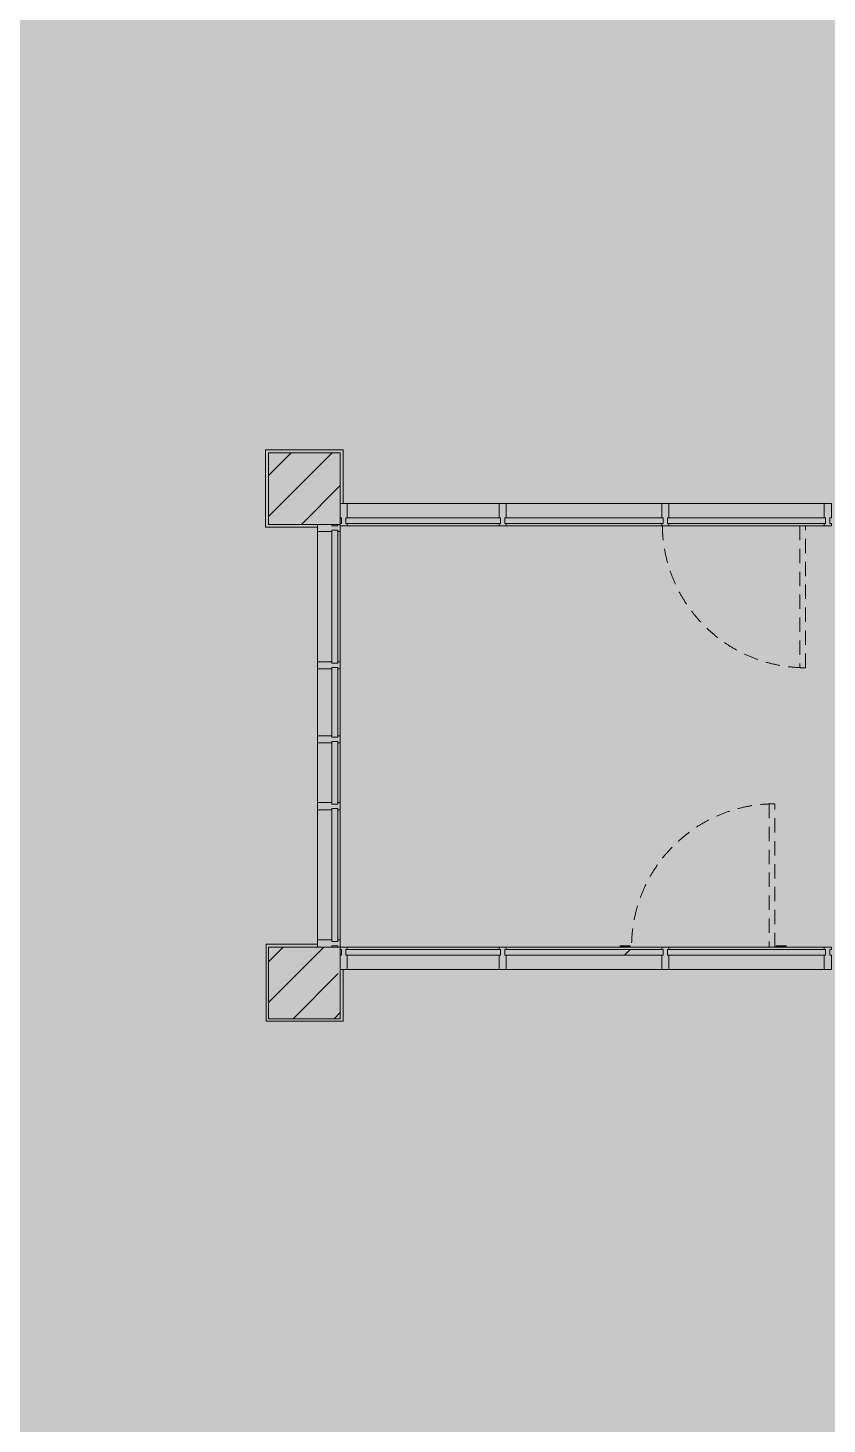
# Model space of a CAD drawing. Header units: millimetres. Extents: x 2623 to 216772, y -8553 to 29000.
# Drawn here: x 161622 to 167202, y 12321 to 22065 of the extents above; entities that cross this region are included whole.
import ezdxf

# ---------------------------------------------------------------- set-up
doc = ezdxf.new("R2010")
doc.units = ezdxf.units.MM
doc.linetypes.add('200_ШТРИХ__ш1_п0_6_', pattern=[160, 100, -60])
doc.layers.add('A-DETL-GENF-6', color=7, linetype='Continuous', lineweight=9, true_color=0xc0c0c0, transparency=0.4)
for name, color, linetype, lineweight in [('A-DETL-MBND-1', 7, '200_ШТРИХ__ш1_п0_6_', 9), ('A-GLAZ-CURT-2', 7, 'Continuous', 5), ('S-COLS-1', 7, 'Continuous', 5)]:
    doc.layers.add(name, color=color, linetype=linetype, lineweight=lineweight)
for name, color, linetype, lineweight, true_color in [('A-FLOR-2', 7, 'Continuous', 5, 0xb7b7b7), ('A-GLAZ-CURT-1', 7, 'Continuous', 5, 0x737373), ('A-GLAZ-CWMG-1', 7, 'Continuous', 5, 0x737373), ('S-COLS-2', 7, 'Continuous', 5, 0x737373)]:
    doc.layers.add(name, color=color, linetype=linetype, lineweight=lineweight, true_color=true_color)

# ---------------------------------------------------------------- blocks, each defined once
blk = doc.blocks.new('110_Дверь_СКБ_1Ст_Внутренняя1 - Д-4 1100x2100h_су мгн-V118-3_1_2_птичка')
at = {"layer": 'A-DETL-MBND-1'}
blk.add_hatch(color=256, dxfattribs=at).paths.add_polyline_path([(-447.5, 1100), (-487.5, 1100), (-487.5, 110), (-447.5, 110), (-447.5, 537.6)])
for p, q in [((-487.5, 1100), (-487.5, 110)), ((-447.5, 1100), (-487.5, 1100)), ((-447.5, 110), (-447.5, 1100))]:
    blk.add_line(p, q, dxfattribs=at)
blk.add_arc((-487.5, 100), 1000, 0.57956, 90, dxfattribs=at)
blk = doc.blocks.new('BSC_Колонна _Прямоугольная - 500х500-V133-3_1_2_птичка')
at = {"layer": 'S-COLS-1'}
h = blk.add_hatch(dxfattribs=at)
h.set_pattern_fill('FP_139', color=256, style=0, pattern_type=2)
h.set_pattern_definition([(45, (-73790, -15400), (-285.1231, 285.1231), []), (45, (-73504.88, -15400), (-285.1231, 285.1231), [504.031, -100.806, 16.764, -84.042])])
h.paths.add_polyline_path([(-250, -250), (250, -250), (250, 250), (-250, 250)])
at = {"layer": 'S-COLS-2'}
for p, q in [((250, 250), (-250, 250)), ((-250, 250), (-250, -250)), ((250, -250), (250, 250)), ((-250, -250), (250, -250))]:
    blk.add_line(p, q, dxfattribs=at)
blk = doc.blocks.new('Системная панель - Стекло - 40мм-23562586-3_1_2_птичка')
at = {"layer": 'A-GLAZ-CURT-1'}
for p, q in [((464.2, 0), (-464.2, 0)), ((-464.2, 0), (-464.2, -40)), ((-464.2, -40), (464.2, -40)), ((464.2, -40), (464.2, 0))]:
    blk.add_line(p, q, dxfattribs=at)
blk = doc.blocks.new('Системная панель - Стекло - 40мм-24234994-3_1_2_птичка')
at = {"layer": 'A-GLAZ-CURT-1'}
for p, q in [((243.3, 0), (-243.3, 0)), ((-243.3, 0), (-243.3, -40)), ((243.3, -40), (243.3, 0)), ((-243.3, -40), (243.3, -40))]:
    blk.add_line(p, q, dxfattribs=at)
blk = doc.blocks.new('Прямоугольный импост - Импост структурный с накладкой - 160мм Темный-31239176-3_1_2_птичка')
at = {"layer": 'A-GLAZ-CWMG-1'}
for p, q in [((73883, 17641.7), (73883, 18550)), ((74040, 17641.7), (74040, 18550))]:
    blk.add_line(p, q, dxfattribs=at)
blk = doc.blocks.new('Прямоугольный импост - Импост структурный с накладкой - 160мм Темный-31239177-3_1_2_птичка')
at = {"layer": 'A-GLAZ-CWMG-1'}
for p, q in [((73883, 17125), (73883, 17591.7)), ((74040, 17125), (74040, 17591.7))]:
    blk.add_line(p, q, dxfattribs=at)
blk = doc.blocks.new('Прямоугольный импост - Импост структурный с накладкой - 160мм Темный-31239202-3_1_2_птичка')
at = {"layer": 'A-GLAZ-CWMG-1'}
for p, q in [((-50, 40), (-50, 140)), ((-50, 140), (0, 140)), ((-40, 40), (-50, 40)), ((-50, -17), (-50, 0)), ((-50, 0), (-40, 0)), ((-40, 0), (-40, 40)), ((-10, 40), (-10, 0)), ((0, 40), (-10, 40)), ((-10, 0), (0, 0)), ((0, -17), (-50, -17))]:
    blk.add_line(p, q, dxfattribs=at)
blk = doc.blocks.new('Прямоугольный импост - Импост структурный с накладкой - 160мм Темный-31239205-3_1_2_птичка')
at = {"layer": 'A-GLAZ-CWMG-1'}
for p, q in [((0, 140), (-50, 140)), ((-50, 140), (-50, 40)), ((-50, 40), (-40, 40)), ((-40, 0), (-50, 0)), ((-50, 0), (-50, -17)), ((-40, 40), (-40, 0)), ((-10, 0), (-10, 40)), ((-10, 40), (0, 40)), ((0, 0), (-10, 0)), ((-50, -17), (0, -17))]:
    blk.add_line(p, q, dxfattribs=at)
blk = doc.blocks.new('Прямоугольный импост - Импост структурный с накладкой - 160мм Темный-31239180-3_1_2_птичка')
at = {"layer": 'A-GLAZ-CWMG-1'}
for p, q in [((-25, 40), (-25, 140)), ((-25, 140), (25, 140)), ((25, 140), (25, 40)), ((-15, 40), (-25, 40)), ((-25, -17), (-25, 0)), ((-25, 0), (-15, 0)), ((-15, 0), (-15, 40)), ((15, 40), (15, 0)), ((25, 40), (15, 40)), ((15, 0), (25, 0)), ((25, 0), (25, -17)), ((25, -17), (-25, -17))]:
    blk.add_line(p, q, dxfattribs=at)
blk = doc.blocks.new('110_Дверь_СКБ_1Ст_Внутренняя1 - Д-5 _л_ 1100x2100h_су мгн EIW30-32897889-3_1_2_птичка')
at = {"layer": 'A-DETL-MBND-1'}
for points in [[(472.5, 40), (512.5, 40), (512.5, 1040), (472.5, 1040), (472.5, 238.6)], [(-567.5, 40), (-497.5, 40), (-497.5, 48), (-567.5, 48)], [(522.5, 40), (592.5, 40), (592.5, 48), (522.5, 48)]]:
    blk.add_hatch(color=256, dxfattribs=at).paths.add_polyline_path(points)
for p, q in [((512.5, 1040), (472.5, 1040)), ((472.5, 1040), (472.5, 40)), ((512.5, 40), (512.5, 1040)), ((-497.5, 48), (-567.5, 48)), ((-567.5, 48), (-567.5, 40)), ((-497.5, 40), (-497.5, 48)), ((592.5, 48), (522.5, 48)), ((522.5, 48), (522.5, 40)), ((592.5, 40), (592.5, 48))]:
    blk.add_line(p, q, dxfattribs=at)
blk.add_arc((512.5, 40), 1000, 90, 180, dxfattribs=at)
blk = doc.blocks.new('BSC_Колонна _Прямоугольная - 500х500-V186-3_1_2_птичка')
at = {"layer": 'S-COLS-1'}
h = blk.add_hatch(dxfattribs=at)
h.set_pattern_fill('FP_148', color=256, style=0, pattern_type=2)
h.set_pattern_definition([(45, (-73790, -18850), (-285.1231, 285.1231), []), (45, (-73504.88, -18850), (-285.1231, 285.1231), [504.031, -100.806, 16.764, -84.042])])
h.paths.add_polyline_path([(-141.4, -250), (250, -250), (250, 250), (-250, 250), (-250, -250)])
at = {"layer": 'S-COLS-2'}
for p, q in [((250, 250), (-250, 250)), ((-250, 250), (-250, -250)), ((250, -250), (250, 250)), ((-250, -250), (250, -250))]:
    blk.add_line(p, q, dxfattribs=at)
blk = doc.blocks.new('Системная панель - Стекло - 40мм-24234969-3_1_2_птичка')
at = {"layer": 'A-GLAZ-CURT-1'}
for p, q in [((540, 40), (-540, 40)), ((-540, 40), (-540, 0)), ((-540, 0), (540, 0)), ((540, 0), (540, 40))]:
    blk.add_line(p, q, dxfattribs=at)
blk = doc.blocks.new('Прямоугольный импост - Импост структурный с накладкой - 160мм-23562401-3_1_2_птичка')
at = {"layer": 'A-GLAZ-CWMG-1'}
for p, q in [((75150, 18747), (74090, 18747)), ((75150, 18590), (74090, 18590))]:
    blk.add_line(p, q, dxfattribs=at)
blk = doc.blocks.new('Прямоугольный импост - Импост структурный с накладкой - 160мм-23618923-3_1_2_птичка')
at = {"layer": 'A-GLAZ-CWMG-1'}
for p, q in [((0, 17), (-50, 17)), ((-50, 17), (-50, 0)), ((-50, 0), (-40, 0)), ((-40, 0), (-40, -40)), ((-10, -40), (-10, 0)), ((-10, 0), (0, 0)), ((0, 7), (0, 17)), ((-40, -40), (-50, -40)), ((-50, -40), (-50, -140)), ((0, -40), (-10, -40)), ((-50, -140), (0, -140))]:
    blk.add_line(p, q, dxfattribs=at)
blk = doc.blocks.new('Системная панель - Стекло - 40мм-24234970-3_1_2_птичка')
at = {"layer": 'A-GLAZ-CURT-2'}
h = blk.add_hatch(dxfattribs=at)
h.set_pattern_fill('FP_152', color=256, style=0, pattern_type=2)
h.set_pattern_definition([(45, (-77377.5, -18107), (-1414.214, 1414.214), [1000, -3000]), (45, (-78377.5, -18607), (-1414.214, 1414.214), [3000, -1000]), (45, (-76377.5, -19107), (-1414.214, 1414.214), [1000, -3000])])
h.paths.add_polyline_path([(552.5, 0), (552.5, 40), (-552.5, 40), (-552.5, 0), (499.9, 0)])
at = {"layer": 'A-GLAZ-CURT-1'}
for p, q in [((552.5, 40), (-552.5, 40)), ((-552.5, 40), (-552.5, 0)), ((-552.5, 0), (552.5, 0)), ((552.5, 0), (552.5, 40))]:
    blk.add_line(p, q, dxfattribs=at)
blk = doc.blocks.new('Прямоугольный импост - Импост структурный с накладкой - 160мм-23562410-3_1_2_птичка')
at = {"layer": 'A-GLAZ-CWMG-1'}
for p, q in [((77420, 18747), (76335, 18747)), ((77420, 18590), (76335, 18590))]:
    blk.add_line(p, q, dxfattribs=at)
blk = doc.blocks.new('Прямоугольный импост - Импост структурный с накладкой - 160мм-23618920-3_1_2_птичка')
at = {"layer": 'A-GLAZ-CWMG-1'}
for p, q in [((-25, 0), (-25, 17)), ((-25, 17), (25, 17)), ((-15, 0), (-25, 0)), ((-15, -40), (-15, 0)), ((25, 0), (15, 0)), ((15, 0), (15, -40)), ((25, 17), (25, 0)), ((-25, -140), (-25, -40)), ((-25, -40), (-15, -40)), ((15, -40), (25, -40)), ((25, -40), (25, -140)), ((25, -140), (-25, -140))]:
    blk.add_line(p, q, dxfattribs=at)
blk = doc.blocks.new('Системная панель - Стекло - 40мм-30335137-3_1_2_птичка')
at = {"layer": 'A-GLAZ-CURT-1'}
for p, q in [((540, 0), (-540, 0)), ((-540, 0), (-540, -40)), ((540, -40), (540, 0)), ((-540, -40), (540, -40))]:
    blk.add_line(p, q, dxfattribs=at)
blk = doc.blocks.new('Прямоугольный импост - Импост структурный с накладкой - 160мм-23562329-3_1_2_птичка')
at = {"layer": 'A-GLAZ-CWMG-1'}
for p, q in [((75150, 15650), (74090, 15650)), ((75150, 15493), (74090, 15493))]:
    blk.add_line(p, q, dxfattribs=at)
blk = doc.blocks.new('Прямоугольный импост - Импост структурный с накладкой - 160мм-30335139-3_1_2_птичка')
at = {"layer": 'A-GLAZ-CWMG-1'}
for p, q in [((0, 140), (-50, 140)), ((-50, 140), (-50, 40)), ((-50, 40), (-40, 40)), ((-40, 0), (-50, 0)), ((-50, 0), (-50, -17)), ((-40, 40), (-40, 0)), ((-10, 0), (-10, 40)), ((-10, 40), (0, 40)), ((0, 0), (-10, 0)), ((-50, -17), (0, -17))]:
    blk.add_line(p, q, dxfattribs=at)
blk = doc.blocks.new('Системная панель - Стекло - 40мм-30335140-3_1_2_птичка')
at = {"layer": 'A-GLAZ-CURT-2'}
h = blk.add_hatch(dxfattribs=at)
h.set_pattern_fill('FP_153', color=256, style=0, pattern_type=2)
h.set_pattern_definition([(45, (-77377.5, -15133), (-1414.214, 1414.214), [1000, -3000]), (45, (-78377.5, -15633), (-1414.214, 1414.214), [3000, -1000]), (45, (-76377.5, -16133), (-1414.214, 1414.214), [1000, -3000])])
h.paths.add_polyline_path([(552.5, -40), (552.5, 0), (-552.5, 0), (-552.5, -40), (499.9, -40)])
at = {"layer": 'A-GLAZ-CURT-1'}
for p, q in [((552.5, 0), (-552.5, 0)), ((-552.5, 0), (-552.5, -40)), ((552.5, -40), (552.5, 0)), ((-552.5, -40), (552.5, -40))]:
    blk.add_line(p, q, dxfattribs=at)
blk = doc.blocks.new('Прямоугольный импост - Импост структурный с накладкой - 160мм-23562331-3_1_2_птичка')
at = {"layer": 'A-GLAZ-CWMG-1'}
for p, q in [((77420, 15650), (76335, 15650)), ((77420, 15493), (76335, 15493))]:
    blk.add_line(p, q, dxfattribs=at)
blk = doc.blocks.new('Прямоугольный импост - Импост структурный с накладкой - 160мм-30335135-3_1_2_птичка')
at = {"layer": 'A-GLAZ-CWMG-1'}
for p, q in [((-25, 40), (-25, 140)), ((-25, 140), (25, 140)), ((25, 140), (25, 40)), ((-15, 40), (-25, 40)), ((-25, -17), (-25, 0)), ((-25, 0), (-15, 0)), ((-15, 0), (-15, 40)), ((15, 40), (15, 0)), ((25, 40), (15, 40)), ((15, 0), (25, 0)), ((25, 0), (25, -17)), ((25, -17), (-25, -17))]:
    blk.add_line(p, q, dxfattribs=at)
blk = doc.blocks.new('Системная панель - Стекло - 40мм-V214-3_1_2_птичка')
at = {"layer": 'A-GLAZ-CURT-1'}
for p, q in [((552.5, 40), (-552.5, 40)), ((-552.5, 40), (-552.5, 0)), ((-552.5, 0), (552.5, 0)), ((552.5, 0), (552.5, 40))]:
    blk.add_line(p, q, dxfattribs=at)
blk = doc.blocks.new('Системная панель - Стекло - 40мм-V215-3_1_2_птичка')
at = {"layer": 'A-GLAZ-CURT-2'}
h = blk.add_hatch(dxfattribs=at)
h.set_pattern_fill('FP_177', color=256, style=0, pattern_type=2)
h.set_pattern_definition([(45, (-76242.5, -15133), (-1414.214, 1414.214), [1000, -3000]), (45, (-77242.5, -15633), (-1414.214, 1414.214), [3000, -1000]), (45, (-75242.5, -16133), (-1414.214, 1414.214), [1000, -3000])])
h.paths.add_polyline_path([(552.5, -40), (552.5, 0), (-552.5, 0), (-552.5, -40), (-229.5, -40)])
at = {"layer": 'A-GLAZ-CURT-1'}
for p, q in [((552.5, 0), (-552.5, 0)), ((-552.5, 0), (-552.5, -40)), ((552.5, -40), (552.5, 0)), ((-552.5, -40), (552.5, -40))]:
    blk.add_line(p, q, dxfattribs=at)
blk = doc.blocks.new('Прямоугольный импост - Импост структурный с накладкой - 160мм-23562332-3_1_2_птичка')
at = {"layer": 'A-GLAZ-CWMG-1'}
for p, q in [((76285, 15650), (75200, 15650)), ((76285, 15493), (75200, 15493))]:
    blk.add_line(p, q, dxfattribs=at)
blk = doc.blocks.new('Прямоугольный импост - Импост структурный с накладкой - 160мм-30335136-3_1_2_птичка')
at = {"layer": 'A-GLAZ-CWMG-1'}
for p, q in [((-25, 40), (-25, 140)), ((-25, 140), (25, 140)), ((25, 140), (25, 40)), ((-15, 40), (-25, 40)), ((-25, -17), (-25, 0)), ((-25, 0), (-15, 0)), ((-15, 0), (-15, 40)), ((15, 40), (15, 0)), ((25, 40), (15, 40)), ((15, 0), (25, 0)), ((25, 0), (25, -17)), ((25, -17), (-25, -17))]:
    blk.add_line(p, q, dxfattribs=at)
blk = doc.blocks.new('Системная панель - Стекло - 40мм-23562590-3_1_2_птичка')
at = {"layer": 'A-GLAZ-CURT-2'}
h = blk.add_hatch(dxfattribs=at)
h.set_pattern_fill('FP_178', color=256, style=0, pattern_type=2)
h.set_pattern_definition([(135, (15654.2, -74523), (-1414.214, -1414.214), [1000, -3000]), (135, (16154.2, -75523), (-1414.214, -1414.214), [3000, -1000]), (135, (16654.2, -73523), (-1414.214, -1414.214), [1000, -3000])])
h.paths.add_polyline_path([(464.2, 0), (-464.2, 0), (-464.2, -40), (464.2, -40)])
at = {"layer": 'A-GLAZ-CURT-1'}
for p, q in [((464.2, 0), (-464.2, 0)), ((-464.2, 0), (-464.2, -40)), ((464.2, -40), (464.2, 0)), ((-464.2, -40), (464.2, -40))]:
    blk.add_line(p, q, dxfattribs=at)
blk = doc.blocks.new('Системная панель - Стекло - 40мм-24234995-3_1_2_птичка')
at = {"layer": 'A-GLAZ-CURT-1'}
for p, q in [((218.3, 0), (-218.3, 0)), ((-218.3, 0), (-218.3, -40)), ((218.3, -40), (218.3, 0)), ((-218.3, -40), (218.3, -40))]:
    blk.add_line(p, q, dxfattribs=at)
blk = doc.blocks.new('Прямоугольный импост - Импост структурный с накладкой - 160мм Темный-31239183-3_1_2_птичка')
at = {"layer": 'A-GLAZ-CWMG-1'}
for p, q in [((73883, 16658.3), (73883, 17075)), ((74040, 16658.3), (74040, 17075))]:
    blk.add_line(p, q, dxfattribs=at)

msp = doc.modelspace()

# ---------------------------------------------------------------- hatches: boundary and pattern name
at = {"layer": 'A-DETL-GENF-6'}
msp.add_hatch(color=256, dxfattribs=at).paths.add_polyline_path([(160614.1, -251.7), (165612.2, -251.7), (165612.2, 3288.3), (174332.2, 3288.3), (174332.2, 27348.3), (131672.2, 27348.3), (131672.2, 23888.3), (128072.3, 23888.3), (128072.3, -251.7), (159681.9, -251.7)])

# ---------------------------------------------------------------- linework, layer by layer
at = {"layer": 'A-FLOR-2'}
for p, q in [((163282.2, 18580), (163282.2, 19120)), ((163282.2, 19120), (163822.2, 19120)), ((163822.2, 19120), (163822.2, 18747)), ((163645.2, 18580), (163282.2, 18580)), ((163285.2, 15133), (163285.2, 15670)), ((163285.2, 15670), (163645.2, 15670)), ((163823.2, 15493), (163823.2, 15133)), ((163823.2, 15133), (163285.2, 15133))]:
    msp.add_line(p, q, dxfattribs=at)

# ---------------------------------------------------------------- block references
at = {"layer": 'A-DETL-MBND-1', "rotation": 180}
msp.add_blockref('110_Дверь_СКБ_1Ст_Внутренняя1 - Д-4 1100x2100h_су мгн-V118-3_1_2_птичка', (166564.7, 18700), dxfattribs=at)
at = {"layer": 'A-DETL-MBND-1'}
msp.add_blockref('110_Дверь_СКБ_1Ст_Внутренняя1 - Д-5 _л_ 1100x2100h_су мгн EIW30-32897889-3_1_2_птичка', (166324.5, 15610), dxfattribs=at)
at = {"layer": 'A-GLAZ-CURT-1'}
for name, p in [('Системная панель - Стекло - 40мм-24234969-3_1_2_птичка', (164382.2, 18607)), ('Системная панель - Стекло - 40мм-V214-3_1_2_птичка', (165504.7, 18607)), ('Системная панель - Стекло - 40мм-24234970-3_1_2_птичка', (166639.7, 18607)), ('Системная панель - Стекло - 40мм-30335137-3_1_2_птичка', (164382.2, 15633)), ('Системная панель - Стекло - 40мм-V215-3_1_2_птичка', (165504.7, 15633)), ('Системная панель - Стекло - 40мм-30335140-3_1_2_птичка', (166639.7, 15633))]:
    msp.add_blockref(name, p, dxfattribs=at)
at = {"layer": 'A-GLAZ-CURT-1', "rotation": 269.9999999999998}
for name, p in [('Системная панель - Стекло - 40мм-23562586-3_1_2_птичка', (163785.2, 18095.8)), ('Системная панель - Стекло - 40мм-24234994-3_1_2_птичка', (163785.2, 17358.3)), ('Системная панель - Стекло - 40мм-24234995-3_1_2_птичка', (163785.2, 16866.7)), ('Системная панель - Стекло - 40мм-23562590-3_1_2_птичка', (163785.2, 16154.2))]:
    msp.add_blockref(name, p, dxfattribs=at)
at = {"layer": 'A-GLAZ-CWMG-1'}
for name, p, rotation in [('Прямоугольный импост - Импост структурный с накладкой - 160мм-23618923-3_1_2_птичка', (163802.2, 18607), 180), ('Прямоугольный импост - Импост структурный с накладкой - 160мм Темный-31239205-3_1_2_птичка', (163785.2, 18600), 89.99999999999984), ('Прямоугольный импост - Импост структурный с накладкой - 160мм-30335139-3_1_2_птичка', (163802.2, 15633), 180)]:
    msp.add_blockref(name, p, dxfattribs=dict(at, rotation=rotation))
for name, p in [('Прямоугольный импост - Импост структурный с накладкой - 160мм-23562401-3_1_2_птичка', (89762.2, 0)), ('Прямоугольный импост - Импост структурный с накладкой - 160мм-23562410-3_1_2_птичка', (88627.2, 0)), ('Прямоугольный импост - Импост структурный с накладкой - 160мм-23562410-3_1_2_птичка', (89762.2, 0)), ('Прямоугольный импост - Импост структурный с накладкой - 160мм Темный-31239176-3_1_2_птичка', (89762.2, 0)), ('Прямоугольный импост - Импост структурный с накладкой - 160мм Темный-31239177-3_1_2_птичка', (89762.2, 0)), ('Прямоугольный импост - Импост структурный с накладкой - 160мм Темный-31239183-3_1_2_птичка', (89762.2, 0)), ('Прямоугольный импост - Импост структурный с накладкой - 160мм Темный-31239176-3_1_2_птичка', (89762.2, -1941.7)), ('Прямоугольный импост - Импост структурный с накладкой - 160мм-23562329-3_1_2_птичка', (89762.2, 0)), ('Прямоугольный импост - Импост структурный с накладкой - 160мм-23562332-3_1_2_птичка', (89762.2, 0)), ('Прямоугольный импост - Импост структурный с накладкой - 160мм-23562331-3_1_2_птичка', (89762.2, 0))]:
    msp.add_blockref(name, p, dxfattribs=at)
at = {"layer": 'A-GLAZ-CWMG-1', "extrusion": (0, 0, -1)}
for name, p, rotation in [('Прямоугольный импост - Импост структурный с накладкой - 160мм-23618920-3_1_2_птичка', (-164937.2, 18607), 180), ('Прямоугольный импост - Импост структурный с накладкой - 160мм-23618920-3_1_2_птичка', (-166072.2, 18607), 180), ('Прямоугольный импост - Импост структурный с накладкой - 160мм-23618920-3_1_2_птичка', (-167207.2, 18607), 180), ('Прямоугольный импост - Импост структурный с накладкой - 160мм Темный-31239180-3_1_2_птичка', (-163785.2, 17616.7), 270.0000000000002), ('Прямоугольный импост - Импост структурный с накладкой - 160мм Темный-31239180-3_1_2_птичка', (-163785.2, 17100), 270.0000000000002), ('Прямоугольный импост - Импост структурный с накладкой - 160мм Темный-31239180-3_1_2_птичка', (-163785.2, 16633.3), 270.0000000000002), ('Прямоугольный импост - Импост структурный с накладкой - 160мм Темный-31239202-3_1_2_птичка', (-163785.2, 15650), 270.0000000000002), ('Прямоугольный импост - Импост структурный с накладкой - 160мм-30335136-3_1_2_птичка', (-164937.2, 15633), 180), ('Прямоугольный импост - Импост структурный с накладкой - 160мм-30335135-3_1_2_птичка', (-166072.2, 15633), 180), ('Прямоугольный импост - Импост структурный с накладкой - 160мм-30335136-3_1_2_птичка', (-167207.2, 15633), 180)]:
    msp.add_blockref(name, p, dxfattribs=dict(at, rotation=rotation))
at = {"layer": 'S-COLS-2'}
for name, p in [('BSC_Колонна _Прямоугольная - 500х500-V186-3_1_2_птичка', (163552.2, 18850)), ('BSC_Колонна _Прямоугольная - 500х500-V133-3_1_2_птичка', (163552.2, 15400))]:
    msp.add_blockref(name, p, dxfattribs=at)

doc.saveas('drawing.dxf')
